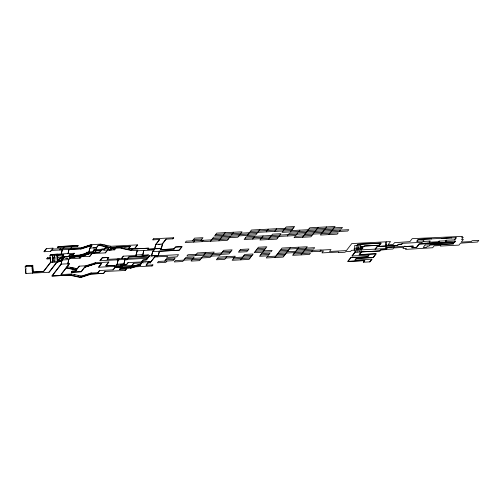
<?xml version="1.0" encoding="UTF-8"?>
<svg xmlns="http://www.w3.org/2000/svg" width="504" height="504" viewBox="0 0 504 504"><rect width="100%" height="100%" fill="white"/><g stroke="black" fill="none" stroke-linecap="round" stroke-linejoin="round"><path stroke-width="0.38" stroke-dasharray="2.52 1.89" d="M66.774 258.861L67.612 257.777L67.095 258.911L66.982 258.59M106.665 250.362L103.295 250.538L103.326 250.142M64.663 258.735L67.612 257.777M65.514 258.817L67.719 258.098M103.282 250.198L105.305 250.097M65.369 257.909L66.862 257.834M152.775 256.712L150.759 256.82L150.765 257.153L154.136 256.983M356.177 246.91L360.051 246.708M357.292 246.928L359.988 246.79M146.053 262.71L143.923 262.817L143.936 263.157L147.3 262.981M143.47 262.811L143.936 263.157M102.829 250.192L103.295 250.538M55.421 256.807L55.629 260.354M26.491 267.939L26.599 269.426"/><path stroke-width="0.76" d="M66.994 266.635L77.276 268.726L76.444 269.804L66.496 267.7L66.434 268.027L76.375 270.138M67.271 266.95L67.334 266.616M71.511 274.334L71.581 274L81.522 276.11L91.098 273.004L91.205 273.326M73.962 268.021L73.899 268.349L70.585 267.649M74.831 275.033L74.894 274.705M78.145 275.732L78.208 275.404M89.731 273.798L81.635 276.425L81.522 276.11L80.621 277.521L70.68 275.411L71.581 274L60.839 274.604L69.206 263.781M81.522 276.11L81.459 276.438L80.136 276.154M100.586 244.402L100.523 244.736L100.794 244.131L110.741 246.242L110.678 246.569M104.044 245.164L104.108 244.837M166.175 239.186L162.414 244.056L161.425 248.541L147.949 249.228L148.787 248.144L131.947 249.007L122.006 246.903L121.168 247.981L121.105 248.314L131.046 250.419L131.45 250.072L131.072 250.557M121.943 247.231L122.006 246.903L105.166 247.76L104.12 249.115M137.302 244.931L134.669 248.34L128.608 248.648L128.633 248.302M131.884 249.335L131.947 249.007L130.694 250.633L137.806 250.217L137.346 250.809M62.25 249.757L61.261 254.243L62.294 249.707L59.913 249.827M68.985 249.417L67.996 253.896L69.029 249.36L80.703 248.762M67.769 264.109L68.758 259.629L70.579 257.279M88.855 252.554L89.851 248.069L91.728 245.637L90.235 245.713L80.659 248.819L59.869 249.883M94.721 252.983L95.558 251.899L88.824 252.246L89.851 248.069L96.585 247.729L95.59 252.208L96.585 247.729L98.463 245.291L99.956 245.215L110.237 247.306M124.904 259.478L123.915 263.964L124.948 259.428M143.747 250.482L142.758 254.967L143.791 250.425M151.603 256.07L152.599 251.591L154.684 248.882L155.679 244.402L159.44 239.526M154.684 248.882L155.679 244.402L162.414 244.056L161.425 248.541L160.587 249.619L174.233 248.926M159.333 251.244L158.338 255.73L159.371 251.187L179.084 250.179L181.761 246.721L175.701 247.029L174.195 248.976L160.209 249.694L161.085 248.554M63.869 257.985L60.127 258.174L49.253 272.248L25.679 273.458L25.2 266.748L26.038 265.665L32.773 265.318L33.251 272.028L32.413 273.111L32.224 266.03L31.884 266.049M25.578 266.673L26.334 265.702L32.395 265.394L32.968 272.399L32.628 272.418L32.873 272.097M31.639 266.364L32.395 265.394M32.773 265.318L32.149 265.709L32.344 267.706L32.035 266.603M44.258 251.672L46.683 248.535M32.218 270.661L32.325 268.223L32.477 270.32M32.369 272.758L32.703 272.74L32.666 268.21M50.318 251.364L51.452 250.312M52.744 248.226L51.95 249.247L52.29 249.228M47.792 257.821L47.036 258.798L50.778 258.602M62.307 260.31L57.198 261.967L50.463 262.313L49.984 255.604L50.822 254.52L74.434 253.26L73.597 254.337L70.226 254.514L69.187 255.862M50.362 255.528L51.118 254.558L57.179 254.243L57.336 256.479M57.645 247.603L58.395 246.632L77.931 245.631L77.175 246.607M52.479 257.998L52.781 262.193L52.479 257.998L54.627 257.84L54.93 262.03M51.005 261.614L43.357 271.511L33.251 272.028M56.423 255.219L57.179 254.243M62.414 260.631L57.311 262.288L56.719 255.257L57.557 254.173L58.149 261.204L61.828 260.007M62.956 248.686L64.002 247.332M48.957 272.21L56.864 261.986M57.311 262.288L57.62 261.425M70.768 248.283L71.814 246.928M62.364 259.957L64.972 256.574L79.865 255.811M61.337 264.127L52.177 275.984L70.781 275.033M68.424 259.648L70.283 257.242L79.115 256.788M74.056 253.329L73.3 254.299L69.936 254.476L68.809 255.931L76.236 255.553M67.694 263.857L68.758 259.629L62.024 259.976L61.034 264.455L62.024 259.976L64.676 256.536L79.909 255.761L89.479 252.655L99.584 252.139L101.884 249.165L108.618 248.819L110.017 249.852L110.029 250.192L107.339 250.331M74.762 256.895L74.346 257.437L69.628 257.676M75.184 256.353L76.016 255.27L82.751 254.923L82.335 255.465M61.217 274.535L69.584 263.705L61.003 264.146L51.799 276.053L70.743 275.083L80.69 277.187L90.26 274.088L103.73 273.395L105.191 271.505M75.102 256.876L74.642 257.475L69.59 257.733M75.518 256.334L76.312 255.308M80.753 255.843L89.592 252.977L88.754 254.06L79.185 257.16L79.909 255.761M79.185 257.16L79.6 256.618M79.947 258.136L81.358 256.316L83.941 256.133L83.595 256.58M82.001 255.484L82.373 254.999M81.919 256.007L80.243 258.174L68.979 258.697M90.342 246.034L91.067 244.629L81.497 247.735L80.659 248.819L80.772 249.14L90.342 246.034L91.18 244.95M83.563 256.202L83.217 256.649L89.951 256.309L93.322 251.943L94.254 252.636M84.685 254.753L86.587 252.29L93.322 251.943L93.335 252.284M85.308 254.363L86.927 252.271M90.184 248.056L92.106 245.568L90.273 245.662M89.479 252.655L88.647 253.739L79.071 256.845M79.481 266.181L77.188 268.726M94.311 249.669L93.561 250.646L101.884 250.217M89.655 256.271L92.988 251.962M96.245 247.741L98.167 245.259L100 245.164M85.926 265.797L81.327 271.75L71.221 272.267L72.059 271.183L75.424 271.013L79.191 266.144L85.926 265.797L95.495 262.697L94.657 263.775L84.754 266.899L81.031 271.713L71.6 272.198L72.349 271.221L75.72 271.051L76.69 269.791L76.356 269.81M85.088 266.881L85.195 267.202L85.617 266.66M102.224 249.146L99.88 252.176L89.441 252.712M80.69 277.187L80.797 277.509L81.213 276.967M105.5 247.748L104.416 249.152L94.015 249.631L93.183 250.715L101.84 250.274M85.195 267.202L94.771 264.096L95.609 263.012L93.397 263.731M105.191 252.838L108.284 248.837M110.741 246.242L109.84 247.653L99.893 245.542L100.794 244.131L91.029 244.686M100.195 260.694L102.413 257.821L108.473 257.512L107.012 259.409L148.226 257.248M91.098 273.004L90.367 274.403L80.797 277.509M90.367 274.403L90.468 273.817M111.063 248.497L109.683 249.871L110.767 248.466L121.212 247.93M98.847 267.151L101.777 263.359L94.702 263.724M115.863 247.981L114.71 249.827L109.324 250.104M107.39 259.333L108.851 257.443L102.117 257.783L99.817 260.763L147.433 258.275M97.833 272.658L99.502 270.497L113.268 269.842L114.944 267.674L131.443 266.83M99.798 270.528L98.129 272.696L91.054 273.055M108.587 262.074L105.664 265.866L113.866 265.394L114.332 265.74M117.079 259.881L117.917 258.798M128.608 248.648L130.486 246.217L116.342 246.941L114.364 249.505L114.698 249.493L113.299 248.453L113.312 248.793L109.941 248.963M116.203 265.211L117.148 263.995L118.169 259.825L117.18 264.304L123.883 263.655L122.472 265.476M121.338 258.571L123.209 256.152L135.885 255.553L136.326 254.98M112.978 269.804L114.647 267.643L131.487 266.78L141.397 263.655L142.859 261.765M116.544 265.198L117.482 263.983M121.666 258.571L123.505 256.19M120.613 265.387L120.601 265.047L126.542 264.795L128.211 262.634M125.704 258.451L124.312 258.81M122.132 265.495L123.543 263.668M127.203 258.93L128.816 256.851L147.357 255.9L148.113 254.929M127.537 258.924L129.106 256.889L147.653 255.938L148.491 254.854L141.945 255.244L142.386 254.671M119.713 269.457L120.544 268.38L130.649 267.863L133.844 266.824L133.951 267.145M137.428 250.286L136.023 255.308L137.012 250.828L154.186 249.946L152.933 251.572M135.589 255.515L135.986 254.999L142.72 254.652L142.323 255.169M125.105 270.434L126.069 269.186M131.853 265.463L133.522 263.296L141.8 262.874M133.818 263.334L132.143 265.501L98.469 267.221L101.392 263.435L94.657 263.775L94.771 264.096M131.487 266.78L130.763 268.178L136.502 266.32M130.763 268.178L131.179 267.637M153.084 239.803L153.84 238.827M132.401 266.925L133.157 265.948M141.391 261.904L142.852 260.014L146.223 259.837L149.36 255.78L156.095 255.433L157.506 256.807L156.108 255.774L154.665 255.849M139.595 265.57L142.525 261.778L149.26 261.437L150.658 262.471L150.671 262.811L147.3 262.981M156.013 244.383L159.818 239.457L152.706 239.873L153.544 238.789L173.748 237.756L172.91 238.839L165.885 239.148L162.074 244.075M149.694 255.761L146.513 259.875L143.149 260.051L141.687 261.941L127.922 262.597L126.246 264.757L106.042 265.797L108.965 262.004L95.451 262.748M148.919 261.456L145.952 265.293L153.065 264.877L152.227 265.961L132.023 266.994L132.861 265.917L139.892 265.608L140.559 264.739L137.031 265.791M146.33 265.224L149.26 261.437L150.671 262.811M155.755 255.452L150.318 262.489L156.095 255.433L156.108 255.774M172.62 238.802L173.37 237.831M151.937 265.923L152.687 264.953M173.899 248.938L175.405 246.992L182.139 246.645L179.38 250.217L152.599 251.591L151.572 255.761L158.306 255.415M164.682 261.122L166.774 258.413L175.197 257.985L173.105 260.688L158.477 261.437L157.431 262.792L165.847 262.363L166.893 261.009M192.471 240.843L194.563 238.14L202.98 237.705L200.888 240.414M193.637 242.084L194.683 240.729M202.054 241.655L203.099 240.301M195.287 255.654L197.379 252.951L214.219 252.088L210.036 257.5L184.779 258.791M210.477 241.221L213.614 237.163L255.711 235.009L259.888 229.597M203.711 255.226L205.802 252.523M218.893 240.792L222.031 236.735M223.077 235.381L225.168 232.672M230.448 236.3L227.317 240.364L185.22 242.518L186.266 241.164L228.362 239.009M231.493 234.952L233.585 232.243M226.876 256.643L224.784 259.346L216.367 259.774L218.459 257.072L235.292 256.208L232.161 260.272L248.995 259.409L253.178 253.997L244.761 254.426L240.578 259.837M247.288 235.444L251.471 230.026L293.567 227.877M252.573 239.072L254.665 236.363M263.082 235.935L259.944 239.992L276.784 239.129L280.967 233.717L272.544 234.152L268.367 239.564M266.219 231.871L268.311 229.169M274.636 231.443L276.728 228.734M262.647 252.214L266.824 246.796L258.407 247.231L254.224 252.643L271.064 251.779L272.11 250.425L255.27 251.288M287.293 235.992L289.384 233.289L306.224 232.426M290.43 231.934L294.613 226.523L286.196 226.951L282.013 232.363L307.27 231.071M274.712 257.525L282.032 248.05L307.289 246.758L301.014 254.879M297.807 232.854L295.716 235.563L245.196 238.146M298.853 231.506L299.893 230.152M290.449 247.621L283.135 257.09L266.295 257.954L267.341 256.599L284.18 255.736M302.501 237.245L309.821 227.776L335.078 226.479L328.803 234.599M298.872 247.187L292.597 255.308L309.437 254.444L310.483 253.096L293.643 253.953M318.238 227.342L310.918 236.817L294.078 237.674L295.123 236.326L311.963 235.463M326.655 226.913L320.387 235.034L337.22 234.171L338.266 232.817L304.592 234.536M311.529 251.742L312.575 250.387M339.312 231.462L340.358 230.107M353.934 249.184L354.772 248.1M356.448 245.933L357.701 244.308L381.276 243.104L379.6 245.272L364.449 246.047L364.027 246.582L360.662 246.758M354.507 249.077L355.213 248.151M356.964 245.889L358.142 244.364L380.709 243.212L379.159 245.215L364.008 245.99L363.586 246.532L360.725 246.677M355.635 251.175L351.868 256.045L369.086 255.112L367.75 256.845L350.91 257.708L348.062 261.387L364.902 260.524L363.649 262.149M352.246 255.975L355.175 252.183M355.257 260.033L356.511 258.407L373.351 257.544L376.28 253.758L359.44 254.621L361.532 251.912M368.707 255.181L367.454 256.807L350.614 257.67L347.684 261.456L364.524 260.593L363.271 262.219L370.005 261.872L372.097 259.169L354.879 260.102L356.215 258.369L373.054 257.506L375.902 253.827L359.062 254.69L361.236 251.874L379.758 250.929L380.596 249.845L385.982 249.568L385.503 242.859L386.253 241.888L386.738 248.592M374.989 249.146L377.08 246.437L397.291 245.404L398.122 244.32L401.493 244.15L402.116 243.338L422.327 242.304L421.489 243.388L428.224 243.041L428.016 243.312L444.856 242.449L445.479 241.637L455.584 241.12L454.576 242.43L419.385 244.012L416.669 247.533L411.617 247.792L412.87 246.166L404.454 246.595L404.662 246.324M375.499 249.115L377.521 246.494L397.732 245.461L398.57 244.377L401.934 244.207L402.564 243.394M369.709 261.841L371.719 259.239M386.272 248.567L387.173 247.401L405.229 246.217L405.021 246.488L413.438 246.059L412.184 247.684L416.228 247.477L418.944 243.955L454.129 242.374L455.017 241.227M394.556 246.84L387.614 247.458L385.944 249.625L380.892 249.883L380.054 250.967L354.797 252.258M417.205 241.189L418.541 239.457L456.479 237.699L454.803 239.86L446.084 240.232L445.668 240.773M423.373 240.95L422.951 241.492L430.259 241.038L429.421 242.122M423.524 241.384L423.94 240.843L416.638 241.296L418.099 239.4L431.569 238.713L431.361 238.984M427.657 243.148L427.449 243.419L445.297 242.506L445.927 241.693M429.691 241.145L428.854 242.229L438.952 241.712L439.375 241.17M438.511 241.655L438.934 241.114L446.109 240.824L446.525 240.288M441.466 238.468L451.779 237.68L451.565 237.951M454.362 239.809L455.912 237.806M82.883 247.64L84.798 247.023L84.685 246.702M86.077 246.607L87.986 245.983L87.879 245.668M62.452 259.453L57.702 260.902M79.248 255.345L85.63 253.279L85.743 253.6L80.64 255.251M82.095 255.238L85.775 254.041M86.77 265.879L91.923 264.209M132.332 266.862L141.17 263.995L141.057 263.674M137.781 265.904L140.333 265.079L140.219 264.757M250.425 231.38L292.522 229.226M308.776 229.125L342.449 227.405L341.403 228.759L307.73 230.479M215.706 234.461L308.316 229.723M256.757 233.654L214.66 235.809L216.752 233.106L242.008 231.815L237.825 237.227L212.568 238.518M306.684 231.834L348.781 229.679L347.735 231.034L305.638 233.188M193.517 239.494L201.934 239.06M305.178 233.78L246.242 236.792L244.15 239.501L277.83 237.781M52.391 249.096L60.814 248.661L59.768 250.016L51.345 250.45M60.669 248.85L81.497 247.735L81.396 248.327L81.289 248.006M110.697 246.292L137.68 244.862L134.965 248.377L128.23 248.724L130.108 246.286L116.638 246.979M158.596 244.56L160.039 244.49M96.617 248.037L93.215 247.899M121.962 246.954L111.901 247.42L111.913 247.754M106.3 248.044L105.178 248.1L105.166 247.76L105.632 248.107M107.188 249.228L108.631 249.152L110.029 250.192M131.909 249.058L148.409 248.214L147.571 249.297L154.646 248.938M154.652 248.573L161.387 248.226M87.721 252.573L86.6 252.63L86.587 252.29L87.053 252.636M57.324 255.118L63.869 254.785L61.992 257.216L65.129 257.059M49.984 255.604L56.719 255.257M57.135 255.181L63.491 254.854L61.614 257.292L64.669 257.135M91.369 253.493L94.733 253.317M52.422 257.16L52.34 255.427L52.422 257.16L54.526 257.053L54.445 255.32L54.526 257.053M50.148 257.702L47.496 257.783L46.658 258.867L50.4 258.672M57.443 257.273L64.329 256.92M70.012 256.857L71.543 256.782M63.573 257.947L59.831 258.142L57.412 261.274L57.752 261.255L57.45 257.065L57.487 261.595L57.154 261.614M257.361 248.585L265.778 248.151M222.642 251.66L231.059 251.225M239.476 250.797L247.899 250.368M256.316 249.934L264.732 249.505M55.018 261.041L53.575 261.166L53.367 257.613M156.265 255.83L178.548 254.696L176.873 256.857L166.774 257.374L167.605 256.29L154.507 256.964M280.986 249.404L314.666 247.678L313.62 249.033L296.78 249.896M230.013 252.58L187.916 254.734L186.871 256.089L228.967 253.934L232.105 249.877L223.681 250.305L219.505 255.717L202.665 256.58L199.527 260.637L191.111 261.072L194.242 257.008L185.825 257.443L182.687 261.5L174.271 261.929L175.316 260.581L200.573 259.283M50.753 261.935L51.087 261.923L43.653 271.549L33.214 272.084M279.941 250.759L288.357 250.324M126.806 259.453L127.153 259.768L124.457 259.906M356.46 248.012L359.15 247.874M360.499 247.804L363.195 247.666L362.357 248.749L360.826 248.831M278.895 252.107L320.991 249.959L319.946 251.307L277.849 253.462M356.397 248.094L359.087 247.955M360.48 247.886L362.628 247.773L361.916 248.692L360.429 248.768M320.891 250.091L330.989 249.575L329.528 251.471L346.368 250.608L351.805 243.571L390.531 241.592L388.023 244.837L393.076 244.579L394.538 242.682L409.903 241.637L412.203 238.663L462.508 236.351L461.67 237.434L463.214 237.352L461.538 239.52L463.365 239.425L461.311 242.084L471.416 241.567L472.065 240.723L478.8 240.383L477.546 242.002L460.473 243.167L458.974 245.108L440.452 246.053L440.868 245.511L434.133 245.858L432.671 247.754L405.518 249.404L406.356 248.321L402.992 248.491L403.824 247.407L393.725 247.924L392.887 249.007L386.152 249.354M356.725 248.957L358.949 248.844M356.234 249.064L359.295 248.907M320.053 251.175L323.417 251.005L321.955 252.895L338.795 252.038L338.373 252.573L345.108 252.233L345.53 251.691L350.582 251.433L351.414 250.349L355.345 250.148M25.2 266.748L31.935 266.402M165.728 259.768L174.151 259.339M243.716 255.78L252.132 255.345M260.555 254.917L268.972 254.488M356.467 250.091L359.276 249.946M360.329 249.896L386.776 248.541M276.803 254.816L285.226 254.388M217.413 258.426L251.087 256.7M32.067 268.563L32.401 268.544M233.207 258.917L250.041 258.054M66.156 267.719L66.496 267.7M116.613 266.364L115.265 266.427L115.277 266.767L122.012 266.421L120.601 265.047M121.666 266.099L121.999 266.087M130.694 267.807L120.254 268.342L119.335 269.533L126.447 269.117L125.402 270.472L104.901 271.467L103.433 273.357L90.304 274.031M121.168 247.981L131.116 250.091M100.731 244.465L102.054 244.742M105.374 245.448L106.697 245.725M75.222 268.632L76.551 268.909M142.991 262.124L142.525 261.778L143.004 262.464M112.379 248.1L114.71 249.827M121.08 265.734L122.012 266.421M114.811 266.421L115.277 266.767M90.651 245.171L90.758 245.492M94.872 263.504L94.979 263.825M88.855 253.468L88.962 253.789M88.754 254.06L88.647 253.739L105.481 252.876L108.618 248.819L108.631 249.152M91.47 264.814L91.577 265.129M85.453 254.772L85.567 255.093M88.276 265.847L88.389 266.169M82.442 254.312L82.549 254.633M82.265 255.805L82.373 256.127M87.066 275.121L87.179 275.442M83.878 276.154L83.992 276.476M60.392 260.933L60.499 261.248M386.492 248.913L386.19 244.717L386.228 249.253M361.192 251.931L360.713 245.221L354.652 245.53L355.131 252.239M358.917 247.836L359.213 252.032M356.813 247.943L357.109 252.139M50.526 257.764L50.633 259.258M50.45 257.746L50.652 260.543M32.224 266.03L32.344 267.706M25.792 269.659L26.057 273.382M149.36 255.78L149.367 256.12M119.007 258.741L119.02 259.081M118.635 266.257L118.648 266.597M113.866 265.394L113.879 265.734M111.327 249.663L111.34 250.003M101.884 249.165L101.896 249.499M46.387 248.497L43.873 251.742L50.614 251.401L53.122 248.151L46.387 248.497M58.105 246.595L57.267 247.678L77.471 246.639L78.309 245.561L58.105 246.595M240.521 249.442L238.43 252.151L246.853 251.716L248.944 249.014L240.521 249.442M261.601 253.562L259.51 256.271L267.926 255.843L270.018 253.134L261.601 253.562M425.111 244.976L423.196 247.458L426.56 247.288L427.398 246.204L429.08 246.116L429.918 245.032L453.285 244.1L453.739 243.514L425.111 244.976"/></g></svg>
